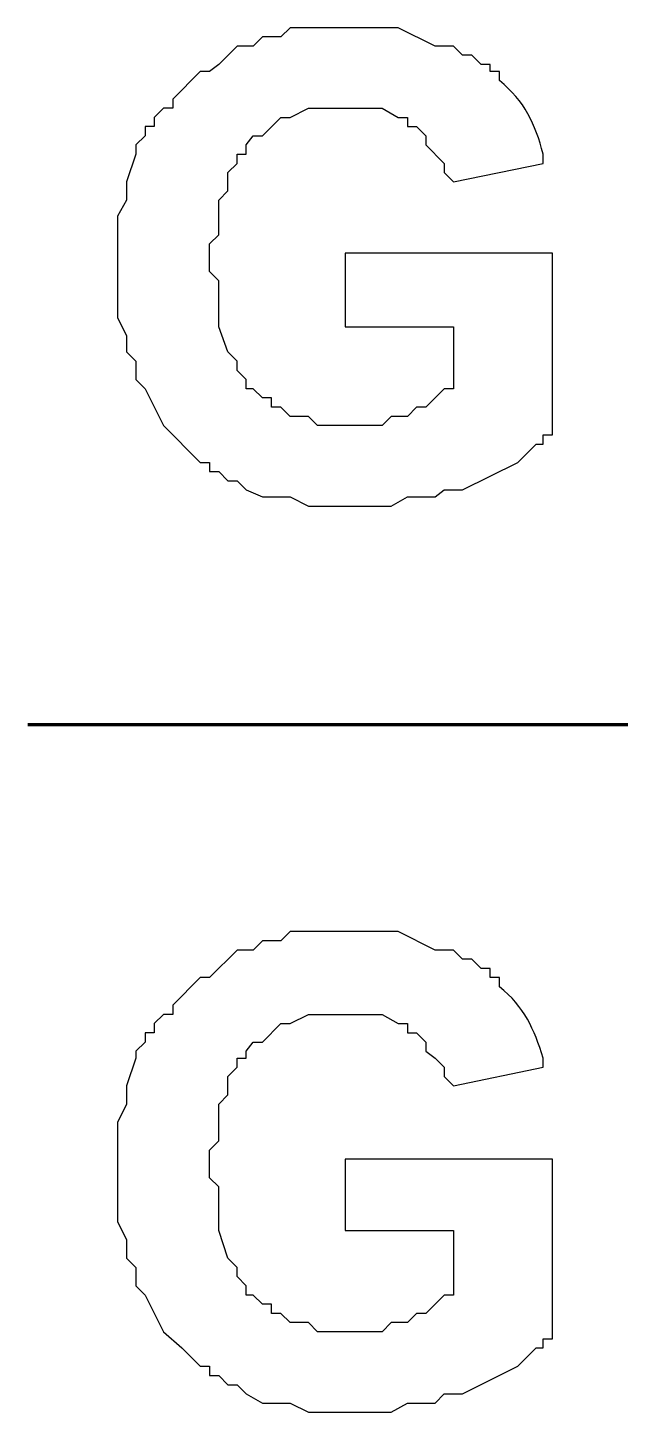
# Model space of a CAD drawing. Header units: millimetres. Extents: x -109 to -14.2, y -107.5 to -24.7.
# Drawn here: x -80.651 to -78.989, y -52.803 to -48.918 of the extents above; entities that cross this region are included whole.
import ezdxf

# ---------------------------------------------------------------- set-up
doc = ezdxf.new("R2010")
doc.units = ezdxf.units.MM
doc.header["$MEASUREMENT"] = 0
doc.layers.add('layer 1', color=7, linetype='Continuous')

msp = doc.modelspace()

# ---------------------------------------------------------------- linework, layer by layer
at = {"layer": 'layer 1', "color": 0}
for points, knots in [([(-79.7601, -49.7566), (-79.7601, -49.7566), (-79.7601, -49.5501), (-79.7601, -49.5501), (-79.7601, -49.5501), (-79.7601, -49.5501), (-79.1793, -49.5501), (-79.1793, -49.5501), (-79.1793, -49.5501), (-79.1793, -49.5501), (-79.1793, -50.0599), (-79.1793, -50.0599), (-79.1793, -50.0599), (-79.1793, -50.0599), (-79.2051, -50.0599), (-79.2051, -50.0599), (-79.2051, -50.0599), (-79.2051, -50.0599), (-79.2051, -50.0857), (-79.2051, -50.0857), (-79.2051, -50.0857), (-79.2051, -50.0857), (-79.2245, -50.0857), (-79.2245, -50.0857), (-79.2245, -50.0857), (-79.2245, -50.0857), (-79.2761, -50.1373), (-79.2761, -50.1373), (-79.2761, -50.1373), (-79.2761, -50.1373), (-79.431, -50.2147), (-79.431, -50.2147), (-79.431, -50.2147), (-79.431, -50.2147), (-79.4826, -50.2147), (-79.4826, -50.2147), (-79.4826, -50.2147), (-79.4826, -50.2147), (-79.5084, -50.2341), (-79.5084, -50.2341), (-79.5084, -50.2341), (-79.5084, -50.2341), (-79.5859, -50.2341), (-79.5859, -50.2341), (-79.5859, -50.2341), (-79.5859, -50.2341), (-79.6311, -50.2599), (-79.6311, -50.2599), (-79.6311, -50.2599), (-79.6311, -50.2599), (-79.8634, -50.2599), (-79.8634, -50.2599), (-79.8634, -50.2599), (-79.8634, -50.2599), (-79.915, -50.2341), (-79.915, -50.2341), (-79.915, -50.2341), (-79.915, -50.2341), (-79.9925, -50.2341), (-79.9925, -50.2341), (-79.9925, -50.2341), (-79.9925, -50.2341), (-80.0376, -50.2147), (-80.0376, -50.2147), (-80.0376, -50.2147), (-80.0376, -50.2147), (-80.0634, -50.189), (-80.0634, -50.189), (-80.0634, -50.189), (-80.0634, -50.189), (-80.0893, -50.189), (-80.0893, -50.189), (-80.0893, -50.189), (-80.0893, -50.189), (-80.1151, -50.1631), (-80.1151, -50.1631), (-80.1151, -50.1631), (-80.1151, -50.1631), (-80.1409, -50.1631), (-80.1409, -50.1631), (-80.1409, -50.1631), (-80.1409, -50.1631), (-80.1409, -50.1373), (-80.1409, -50.1373), (-80.1409, -50.1373), (-80.1409, -50.1373), (-80.1667, -50.1373), (-80.1667, -50.1373), (-80.1667, -50.1373), (-80.1667, -50.1373), (-80.27, -50.0341), (-80.27, -50.0341), (-80.27, -50.0341), (-80.27, -50.0341), (-80.3216, -49.9308), (-80.3216, -49.9308), (-80.3216, -49.9308), (-80.3216, -49.9308), (-80.3474, -49.905), (-80.3474, -49.905), (-80.3474, -49.905), (-80.3474, -49.905), (-80.3474, -49.8534), (-80.3474, -49.8534), (-80.3474, -49.8534), (-80.3474, -49.8534), (-80.3732, -49.8275), (-80.3732, -49.8275), (-80.3732, -49.8275), (-80.3732, -49.8275), (-80.3732, -49.7824), (-80.3732, -49.7824), (-80.3732, -49.7824), (-80.3732, -49.7824), (-80.399, -49.7307), (-80.399, -49.7307), (-80.399, -49.7307), (-80.399, -49.7307), (-80.399, -49.4468), (-80.399, -49.4468), (-80.399, -49.4468), (-80.399, -49.4468), (-80.3732, -49.4016), (-80.3732, -49.4016), (-80.3732, -49.4016), (-80.3732, -49.4016), (-80.3732, -49.35), (-80.3732, -49.35), (-80.3732, -49.35), (-80.3732, -49.35), (-80.3474, -49.2726), (-80.3474, -49.2726), (-80.3474, -49.2726), (-80.3474, -49.2726), (-80.3474, -49.2467), (-80.3474, -49.2467), (-80.3474, -49.2467), (-80.3474, -49.2467), (-80.3216, -49.2209), (-80.3216, -49.2209), (-80.3216, -49.2209), (-80.3216, -49.2209), (-80.3216, -49.1951), (-80.3216, -49.1951), (-80.3216, -49.1951), (-80.3216, -49.1951), (-80.2958, -49.1951), (-80.2958, -49.1951), (-80.2958, -49.1951), (-80.2958, -49.1951), (-80.2958, -49.1693), (-80.2958, -49.1693), (-80.2958, -49.1693), (-80.2958, -49.1693), (-80.27, -49.1435), (-80.27, -49.1435), (-80.27, -49.1435), (-80.27, -49.1435), (-80.2441, -49.1435), (-80.2441, -49.1435), (-80.2441, -49.1435), (-80.2441, -49.1435), (-80.2441, -49.1177), (-80.2441, -49.1177), (-80.2441, -49.1177), (-80.2441, -49.1177), (-80.1667, -49.0402), (-80.1667, -49.0402), (-80.1667, -49.0402), (-80.1667, -49.0402), (-80.1409, -49.0402), (-80.1409, -49.0402), (-80.1409, -49.0402), (-80.1409, -49.0402), (-80.1151, -49.0209), (-80.1151, -49.0209), (-80.1151, -49.0209), (-80.1151, -49.0209), (-80.0634, -48.9692), (-80.0634, -48.9692), (-80.0634, -48.9692), (-80.0634, -48.9692), (-80.0183, -48.9692), (-80.0183, -48.9692), (-80.0183, -48.9692), (-80.0183, -48.9692), (-79.9925, -48.9434), (-79.9925, -48.9434), (-79.9925, -48.9434), (-79.9925, -48.9434), (-79.9408, -48.9434), (-79.9408, -48.9434), (-79.9408, -48.9434), (-79.9408, -48.9434), (-79.915, -48.9176), (-79.915, -48.9176), (-79.915, -48.9176), (-79.915, -48.9176), (-79.6117, -48.9176), (-79.6117, -48.9176), (-79.6117, -48.9176), (-79.6117, -48.9176), (-79.5084, -48.9692), (-79.5084, -48.9692), (-79.5084, -48.9692), (-79.5084, -48.9692), (-79.4568, -48.9692), (-79.4568, -48.9692), (-79.4568, -48.9692), (-79.4568, -48.9692), (-79.431, -48.995), (-79.431, -48.995), (-79.431, -48.995), (-79.431, -48.995), (-79.4052, -48.995), (-79.4052, -48.995), (-79.4052, -48.995), (-79.4052, -48.995), (-79.3794, -49.0209), (-79.3794, -49.0209), (-79.3794, -49.0209), (-79.3794, -49.0209), (-79.3536, -49.0209), (-79.3536, -49.0209), (-79.3536, -49.0209), (-79.3536, -49.0209), (-79.3536, -49.0402), (-79.3536, -49.0402), (-79.3536, -49.0402), (-79.3536, -49.0402), (-79.3277, -49.0402), (-79.3277, -49.0402), (-79.3277, -49.0402), (-79.3277, -49.0402), (-79.3277, -49.066), (-79.3277, -49.066), (-79.3277, -49.066), (-79.2564, -49.1232), (-79.2273, -49.1879), (-79.2051, -49.2726), (-79.2051, -49.2726), (-79.2051, -49.2726), (-79.2051, -49.2984), (-79.2051, -49.2984), (-79.2051, -49.2984), (-79.2051, -49.2984), (-79.4568, -49.35), (-79.4568, -49.35), (-79.4568, -49.35), (-79.4568, -49.35), (-79.4826, -49.3242), (-79.4826, -49.3242), (-79.4826, -49.3242), (-79.4826, -49.3242), (-79.4826, -49.2984), (-79.4826, -49.2984), (-79.4826, -49.2984), (-79.4826, -49.2984), (-79.5343, -49.2467), (-79.5343, -49.2467), (-79.5343, -49.2467), (-79.5343, -49.2467), (-79.5343, -49.2209), (-79.5343, -49.2209), (-79.5343, -49.2209), (-79.5343, -49.2209), (-79.5601, -49.1951), (-79.5601, -49.1951), (-79.5601, -49.1951), (-79.5601, -49.1951), (-79.5859, -49.1951), (-79.5859, -49.1951), (-79.5859, -49.1951), (-79.5859, -49.1951), (-79.5859, -49.1693), (-79.5859, -49.1693), (-79.5859, -49.1693), (-79.5859, -49.1693), (-79.6117, -49.1693), (-79.6117, -49.1693), (-79.6117, -49.1693), (-79.6117, -49.1693), (-79.6569, -49.1435), (-79.6569, -49.1435), (-79.6569, -49.1435), (-79.7085, -49.1435), (-79.7601, -49.1435), (-79.8118, -49.1435), (-79.8118, -49.1435), (-79.8118, -49.1435), (-79.8634, -49.1435), (-79.8634, -49.1435), (-79.8634, -49.1435), (-79.8634, -49.1435), (-79.915, -49.1693), (-79.915, -49.1693), (-79.915, -49.1693), (-79.915, -49.1693), (-79.9408, -49.1693), (-79.9408, -49.1693), (-79.9408, -49.1693), (-79.9408, -49.1693), (-79.9925, -49.2209), (-79.9925, -49.2209), (-79.9925, -49.2209), (-79.9925, -49.2209), (-80.0183, -49.2209), (-80.0183, -49.2209), (-80.0183, -49.2209), (-80.0183, -49.2209), (-80.0376, -49.2467), (-80.0376, -49.2467), (-80.0376, -49.2467), (-80.0376, -49.2467), (-80.0376, -49.2726), (-80.0376, -49.2726), (-80.0376, -49.2726), (-80.0376, -49.2726), (-80.0634, -49.2726), (-80.0634, -49.2726), (-80.0634, -49.2726), (-80.0634, -49.2726), (-80.0634, -49.2984), (-80.0634, -49.2984), (-80.0634, -49.2984), (-80.0634, -49.2984), (-80.0893, -49.3242), (-80.0893, -49.3242), (-80.0893, -49.3242), (-80.0893, -49.3242), (-80.0893, -49.3758), (-80.0893, -49.3758), (-80.0893, -49.3758), (-80.0893, -49.3758), (-80.1151, -49.4016), (-80.1151, -49.4016), (-80.1151, -49.4016), (-80.1151, -49.4016), (-80.1151, -49.4984), (-80.1151, -49.4984), (-80.1151, -49.4984), (-80.1151, -49.4984), (-80.1409, -49.5242), (-80.1409, -49.5242), (-80.1409, -49.5242), (-80.1409, -49.5242), (-80.1409, -49.6017), (-80.1409, -49.6017), (-80.1409, -49.6017), (-80.1409, -49.6017), (-80.1151, -49.6275), (-80.1151, -49.6275), (-80.1151, -49.6275), (-80.1151, -49.6275), (-80.1151, -49.7566), (-80.1151, -49.7566), (-80.1151, -49.7566), (-80.1151, -49.7566), (-80.0893, -49.8275), (-80.0893, -49.8275), (-80.0893, -49.8275), (-80.0893, -49.8275), (-80.0634, -49.8534), (-80.0634, -49.8534), (-80.0634, -49.8534), (-80.0634, -49.8534), (-80.0634, -49.8792), (-80.0634, -49.8792), (-80.0634, -49.8792), (-80.0634, -49.8792), (-80.0376, -49.905), (-80.0376, -49.905), (-80.0376, -49.905), (-80.0376, -49.905), (-80.0376, -49.9308), (-80.0376, -49.9308), (-80.0376, -49.9308), (-80.0376, -49.9308), (-80.0183, -49.9308), (-80.0183, -49.9308), (-80.0183, -49.9308), (-80.0183, -49.9308), (-79.9925, -49.9566), (-79.9925, -49.9566), (-79.9925, -49.9566), (-79.9925, -49.9566), (-79.9666, -49.9566), (-79.9666, -49.9566), (-79.9666, -49.9566), (-79.9666, -49.9566), (-79.9666, -49.9824), (-79.9666, -49.9824), (-79.9666, -49.9824), (-79.9666, -49.9824), (-79.9408, -49.9824), (-79.9408, -49.9824), (-79.9408, -49.9824), (-79.9408, -49.9824), (-79.915, -50.0082), (-79.915, -50.0082), (-79.915, -50.0082), (-79.915, -50.0082), (-79.8634, -50.0082), (-79.8634, -50.0082), (-79.8634, -50.0082), (-79.8634, -50.0082), (-79.8376, -50.0341), (-79.8376, -50.0341), (-79.8376, -50.0341), (-79.8376, -50.0341), (-79.6569, -50.0341), (-79.6569, -50.0341), (-79.6569, -50.0341), (-79.6569, -50.0341), (-79.6311, -50.0082), (-79.6311, -50.0082), (-79.6311, -50.0082), (-79.6311, -50.0082), (-79.5859, -50.0082), (-79.5859, -50.0082), (-79.5859, -50.0082), (-79.5859, -50.0082), (-79.5601, -49.9824), (-79.5601, -49.9824), (-79.5601, -49.9824), (-79.5601, -49.9824), (-79.5343, -49.9824), (-79.5343, -49.9824), (-79.5343, -49.9824), (-79.5343, -49.9824), (-79.4826, -49.9308), (-79.4826, -49.9308), (-79.4826, -49.9308), (-79.4826, -49.9308), (-79.4568, -49.9308), (-79.4568, -49.9308), (-79.4568, -49.9308), (-79.4568, -49.9308), (-79.4568, -49.7566), (-79.4568, -49.7566), (-79.4568, -49.7566), (-79.4568, -49.7566), (-79.7601, -49.7566), (-79.7601, -49.7566)], [0, 0, 0, 0, 0.008929, 0.008929, 0.008929, 0.008929, 0.017857, 0.017857, 0.017857, 0.017857, 0.026786, 0.026786, 0.026786, 0.026786, 0.035714, 0.035714, 0.035714, 0.035714, 0.044643, 0.044643, 0.044643, 0.044643, 0.053571, 0.053571, 0.053571, 0.053571, 0.0625, 0.0625, 0.0625, 0.0625, 0.071429, 0.071429, 0.071429, 0.071429, 0.080357, 0.080357, 0.080357, 0.080357, 0.089286, 0.089286, 0.089286, 0.089286, 0.098214, 0.098214, 0.098214, 0.098214, 0.107143, 0.107143, 0.107143, 0.107143, 0.116071, 0.116071, 0.116071, 0.116071, 0.125, 0.125, 0.125, 0.125, 0.133929, 0.133929, 0.133929, 0.133929, 0.142857, 0.142857, 0.142857, 0.142857, 0.151786, 0.151786, 0.151786, 0.151786, 0.160714, 0.160714, 0.160714, 0.160714, 0.169643, 0.169643, 0.169643, 0.169643, 0.178571, 0.178571, 0.178571, 0.178571, 0.1875, 0.1875, 0.1875, 0.1875, 0.196429, 0.196429, 0.196429, 0.196429, 0.205357, 0.205357, 0.205357, 0.205357, 0.214286, 0.214286, 0.214286, 0.214286, 0.223214, 0.223214, 0.223214, 0.223214, 0.232143, 0.232143, 0.232143, 0.232143, 0.241071, 0.241071, 0.241071, 0.241071, 0.25, 0.25, 0.25, 0.25, 0.258929, 0.258929, 0.258929, 0.258929, 0.267857, 0.267857, 0.267857, 0.267857, 0.276786, 0.276786, 0.276786, 0.276786, 0.285714, 0.285714, 0.285714, 0.285714, 0.294643, 0.294643, 0.294643, 0.294643, 0.303571, 0.303571, 0.303571, 0.303571, 0.3125, 0.3125, 0.3125, 0.3125, 0.321429, 0.321429, 0.321429, 0.321429, 0.330357, 0.330357, 0.330357, 0.330357, 0.339286, 0.339286, 0.339286, 0.339286, 0.348214, 0.348214, 0.348214, 0.348214, 0.357143, 0.357143, 0.357143, 0.357143, 0.366071, 0.366071, 0.366071, 0.366071, 0.375, 0.375, 0.375, 0.375, 0.383929, 0.383929, 0.383929, 0.383929, 0.392857, 0.392857, 0.392857, 0.392857, 0.401786, 0.401786, 0.401786, 0.401786, 0.410714, 0.410714, 0.410714, 0.410714, 0.419643, 0.419643, 0.419643, 0.419643, 0.428571, 0.428571, 0.428571, 0.428571, 0.4375, 0.4375, 0.4375, 0.4375, 0.446429, 0.446429, 0.446429, 0.446429, 0.455357, 0.455357, 0.455357, 0.455357, 0.464286, 0.464286, 0.464286, 0.464286, 0.473214, 0.473214, 0.473214, 0.473214, 0.482143, 0.482143, 0.482143, 0.482143, 0.491071, 0.491071, 0.491071, 0.491071, 0.5, 0.5, 0.5, 0.5, 0.508929, 0.508929, 0.508929, 0.508929, 0.517857, 0.517857, 0.517857, 0.517857, 0.526786, 0.526786, 0.526786, 0.526786, 0.535714, 0.535714, 0.535714, 0.535714, 0.544643, 0.544643, 0.544643, 0.544643, 0.553571, 0.553571, 0.553571, 0.553571, 0.5625, 0.5625, 0.5625, 0.5625, 0.571429, 0.571429, 0.571429, 0.571429, 0.580357, 0.580357, 0.580357, 0.580357, 0.589286, 0.589286, 0.589286, 0.589286, 0.598214, 0.598214, 0.598214, 0.598214, 0.607143, 0.607143, 0.607143, 0.607143, 0.616071, 0.616071, 0.616071, 0.616071, 0.625, 0.625, 0.625, 0.625, 0.633929, 0.633929, 0.633929, 0.633929, 0.642857, 0.642857, 0.642857, 0.642857, 0.651786, 0.651786, 0.651786, 0.651786, 0.660714, 0.660714, 0.660714, 0.660714, 0.669643, 0.669643, 0.669643, 0.669643, 0.678571, 0.678571, 0.678571, 0.678571, 0.6875, 0.6875, 0.6875, 0.6875, 0.696429, 0.696429, 0.696429, 0.696429, 0.705357, 0.705357, 0.705357, 0.705357, 0.714286, 0.714286, 0.714286, 0.714286, 0.723214, 0.723214, 0.723214, 0.723214, 0.732143, 0.732143, 0.732143, 0.732143, 0.741071, 0.741071, 0.741071, 0.741071, 0.75, 0.75, 0.75, 0.75, 0.758929, 0.758929, 0.758929, 0.758929, 0.767857, 0.767857, 0.767857, 0.767857, 0.776786, 0.776786, 0.776786, 0.776786, 0.785714, 0.785714, 0.785714, 0.785714, 0.794643, 0.794643, 0.794643, 0.794643, 0.803571, 0.803571, 0.803571, 0.803571, 0.8125, 0.8125, 0.8125, 0.8125, 0.821429, 0.821429, 0.821429, 0.821429, 0.830357, 0.830357, 0.830357, 0.830357, 0.839286, 0.839286, 0.839286, 0.839286, 0.848214, 0.848214, 0.848214, 0.848214, 0.857143, 0.857143, 0.857143, 0.857143, 0.866071, 0.866071, 0.866071, 0.866071, 0.875, 0.875, 0.875, 0.875, 0.883929, 0.883929, 0.883929, 0.883929, 0.892857, 0.892857, 0.892857, 0.892857, 0.901786, 0.901786, 0.901786, 0.901786, 0.910714, 0.910714, 0.910714, 0.910714, 0.919643, 0.919643, 0.919643, 0.919643, 0.928571, 0.928571, 0.928571, 0.928571, 0.9375, 0.9375, 0.9375, 0.9375, 0.946429, 0.946429, 0.946429, 0.946429, 0.955357, 0.955357, 0.955357, 0.955357, 0.964286, 0.964286, 0.964286, 0.964286, 0.973214, 0.973214, 0.973214, 0.973214, 0.982143, 0.982143, 0.982143, 0.982143, 1, 1, 1, 1]), ([(-79.7601, -52.2928), (-79.7601, -52.2928), (-79.7601, -52.0927), (-79.7601, -52.0927), (-79.7601, -52.0927), (-79.7601, -52.0927), (-79.1793, -52.0927), (-79.1793, -52.0927), (-79.1793, -52.0927), (-79.1793, -52.0927), (-79.1793, -52.5961), (-79.1793, -52.5961), (-79.1793, -52.5961), (-79.1793, -52.5961), (-79.2051, -52.5961), (-79.2051, -52.5961), (-79.2051, -52.5961), (-79.2051, -52.5961), (-79.2051, -52.6219), (-79.2051, -52.6219), (-79.2051, -52.6219), (-79.2051, -52.6219), (-79.2245, -52.6219), (-79.2245, -52.6219), (-79.2245, -52.6219), (-79.2245, -52.6219), (-79.2761, -52.6735), (-79.2761, -52.6735), (-79.2761, -52.6735), (-79.2761, -52.6735), (-79.431, -52.751), (-79.431, -52.751), (-79.431, -52.751), (-79.431, -52.751), (-79.4826, -52.751), (-79.4826, -52.751), (-79.4826, -52.751), (-79.4826, -52.751), (-79.5084, -52.7768), (-79.5084, -52.7768), (-79.5084, -52.7768), (-79.5084, -52.7768), (-79.5859, -52.7768), (-79.5859, -52.7768), (-79.5859, -52.7768), (-79.5859, -52.7768), (-79.6311, -52.8026), (-79.6311, -52.8026), (-79.6311, -52.8026), (-79.6311, -52.8026), (-79.8634, -52.8026), (-79.8634, -52.8026), (-79.8634, -52.8026), (-79.8634, -52.8026), (-79.915, -52.7768), (-79.915, -52.7768), (-79.915, -52.7768), (-79.915, -52.7768), (-79.9925, -52.7768), (-79.9925, -52.7768), (-79.9925, -52.7768), (-79.9925, -52.7768), (-80.0376, -52.751), (-80.0376, -52.751), (-80.0376, -52.751), (-80.0376, -52.751), (-80.0634, -52.7252), (-80.0634, -52.7252), (-80.0634, -52.7252), (-80.0634, -52.7252), (-80.0893, -52.7252), (-80.0893, -52.7252), (-80.0893, -52.7252), (-80.0893, -52.7252), (-80.1151, -52.6994), (-80.1151, -52.6994), (-80.1151, -52.6994), (-80.1151, -52.6994), (-80.1409, -52.6994), (-80.1409, -52.6994), (-80.1409, -52.6994), (-80.1409, -52.6994), (-80.1409, -52.6735), (-80.1409, -52.6735), (-80.1409, -52.6735), (-80.1409, -52.6735), (-80.1667, -52.6735), (-80.1667, -52.6735), (-80.1667, -52.6735), (-80.1667, -52.6735), (-80.2183, -52.6219), (-80.2183, -52.6219), (-80.2183, -52.6219), (-80.2183, -52.6219), (-80.27, -52.5767), (-80.27, -52.5767), (-80.27, -52.5767), (-80.27, -52.5767), (-80.3216, -52.4735), (-80.3216, -52.4735), (-80.3216, -52.4735), (-80.3216, -52.4735), (-80.3474, -52.4477), (-80.3474, -52.4477), (-80.3474, -52.4477), (-80.3474, -52.4477), (-80.3474, -52.396), (-80.3474, -52.396), (-80.3474, -52.396), (-80.3474, -52.396), (-80.3732, -52.3702), (-80.3732, -52.3702), (-80.3732, -52.3702), (-80.3732, -52.3702), (-80.3732, -52.3186), (-80.3732, -52.3186), (-80.3732, -52.3186), (-80.3732, -52.3186), (-80.399, -52.267), (-80.399, -52.267), (-80.399, -52.267), (-80.399, -52.267), (-80.399, -51.9895), (-80.399, -51.9895), (-80.399, -51.9895), (-80.399, -51.9895), (-80.3732, -51.9378), (-80.3732, -51.9378), (-80.3732, -51.9378), (-80.3732, -51.9378), (-80.3732, -51.8862), (-80.3732, -51.8862), (-80.3732, -51.8862), (-80.3732, -51.8862), (-80.3474, -51.8088), (-80.3474, -51.8088), (-80.3474, -51.8088), (-80.3474, -51.8088), (-80.3474, -51.7894), (-80.3474, -51.7894), (-80.3474, -51.7894), (-80.3474, -51.7894), (-80.3216, -51.7636), (-80.3216, -51.7636), (-80.3216, -51.7636), (-80.3216, -51.7636), (-80.3216, -51.7378), (-80.3216, -51.7378), (-80.3216, -51.7378), (-80.3216, -51.7378), (-80.2958, -51.7378), (-80.2958, -51.7378), (-80.2958, -51.7378), (-80.2958, -51.7378), (-80.2958, -51.712), (-80.2958, -51.712), (-80.2958, -51.712), (-80.2958, -51.712), (-80.27, -51.6861), (-80.27, -51.6861), (-80.27, -51.6861), (-80.27, -51.6861), (-80.2441, -51.6861), (-80.2441, -51.6861), (-80.2441, -51.6861), (-80.2441, -51.6861), (-80.2441, -51.6603), (-80.2441, -51.6603), (-80.2441, -51.6603), (-80.2441, -51.6603), (-80.1667, -51.5829), (-80.1667, -51.5829), (-80.1667, -51.5829), (-80.1667, -51.5829), (-80.1409, -51.5829), (-80.1409, -51.5829), (-80.1409, -51.5829), (-80.1409, -51.5829), (-80.0634, -51.5055), (-80.0634, -51.5055), (-80.0634, -51.5055), (-80.0634, -51.5055), (-80.0183, -51.5055), (-80.0183, -51.5055), (-80.0183, -51.5055), (-80.0183, -51.5055), (-79.9925, -51.4796), (-79.9925, -51.4796), (-79.9925, -51.4796), (-79.9925, -51.4796), (-79.9408, -51.4796), (-79.9408, -51.4796), (-79.9408, -51.4796), (-79.9408, -51.4796), (-79.915, -51.4538), (-79.915, -51.4538), (-79.915, -51.4538), (-79.915, -51.4538), (-79.6117, -51.4538), (-79.6117, -51.4538), (-79.6117, -51.4538), (-79.6117, -51.4538), (-79.5084, -51.5055), (-79.5084, -51.5055), (-79.5084, -51.5055), (-79.5084, -51.5055), (-79.4568, -51.5055), (-79.4568, -51.5055), (-79.4568, -51.5055), (-79.4568, -51.5055), (-79.431, -51.5313), (-79.431, -51.5313), (-79.431, -51.5313), (-79.431, -51.5313), (-79.4052, -51.5313), (-79.4052, -51.5313), (-79.4052, -51.5313), (-79.4052, -51.5313), (-79.3794, -51.5571), (-79.3794, -51.5571), (-79.3794, -51.5571), (-79.3794, -51.5571), (-79.3536, -51.5571), (-79.3536, -51.5571), (-79.3536, -51.5571), (-79.3536, -51.5571), (-79.3536, -51.5829), (-79.3536, -51.5829), (-79.3536, -51.5829), (-79.3536, -51.5829), (-79.3277, -51.5829), (-79.3277, -51.5829), (-79.3277, -51.5829), (-79.3277, -51.5829), (-79.3277, -51.6087), (-79.3277, -51.6087), (-79.3277, -51.6087), (-79.2574, -51.6644), (-79.2303, -51.728), (-79.2051, -51.8088), (-79.2051, -51.8088), (-79.2051, -51.8088), (-79.2051, -51.8346), (-79.2051, -51.8346), (-79.2051, -51.8346), (-79.2051, -51.8346), (-79.4568, -51.8862), (-79.4568, -51.8862), (-79.4568, -51.8862), (-79.4568, -51.8862), (-79.4826, -51.8604), (-79.4826, -51.8604), (-79.4826, -51.8604), (-79.4826, -51.8604), (-79.4826, -51.8346), (-79.4826, -51.8346), (-79.4826, -51.8346), (-79.4826, -51.8346), (-79.5084, -51.8088), (-79.5084, -51.8088), (-79.5084, -51.8088), (-79.5084, -51.8088), (-79.5343, -51.7894), (-79.5343, -51.7894), (-79.5343, -51.7894), (-79.5343, -51.7894), (-79.5343, -51.7636), (-79.5343, -51.7636), (-79.5343, -51.7636), (-79.5343, -51.7636), (-79.5601, -51.7378), (-79.5601, -51.7378), (-79.5601, -51.7378), (-79.5601, -51.7378), (-79.5859, -51.7378), (-79.5859, -51.7378), (-79.5859, -51.7378), (-79.5859, -51.7378), (-79.5859, -51.712), (-79.5859, -51.712), (-79.5859, -51.712), (-79.5859, -51.712), (-79.6117, -51.712), (-79.6117, -51.712), (-79.6117, -51.712), (-79.6117, -51.712), (-79.6569, -51.6861), (-79.6569, -51.6861), (-79.6569, -51.6861), (-79.7085, -51.6861), (-79.7601, -51.6861), (-79.8118, -51.6861), (-79.8118, -51.6861), (-79.8118, -51.6861), (-79.8634, -51.6861), (-79.8634, -51.6861), (-79.8634, -51.6861), (-79.8634, -51.6861), (-79.915, -51.712), (-79.915, -51.712), (-79.915, -51.712), (-79.915, -51.712), (-79.9408, -51.712), (-79.9408, -51.712), (-79.9408, -51.712), (-79.9408, -51.712), (-79.9925, -51.7636), (-79.9925, -51.7636), (-79.9925, -51.7636), (-79.9925, -51.7636), (-80.0183, -51.7636), (-80.0183, -51.7636), (-80.0183, -51.7636), (-80.0183, -51.7636), (-80.0376, -51.7894), (-80.0376, -51.7894), (-80.0376, -51.7894), (-80.0376, -51.7894), (-80.0376, -51.8088), (-80.0376, -51.8088), (-80.0376, -51.8088), (-80.0376, -51.8088), (-80.0634, -51.8088), (-80.0634, -51.8088), (-80.0634, -51.8088), (-80.0634, -51.8088), (-80.0634, -51.8346), (-80.0634, -51.8346), (-80.0634, -51.8346), (-80.0634, -51.8346), (-80.0893, -51.8604), (-80.0893, -51.8604), (-80.0893, -51.8604), (-80.0893, -51.8604), (-80.0893, -51.912), (-80.0893, -51.912), (-80.0893, -51.912), (-80.0893, -51.912), (-80.1151, -51.9378), (-80.1151, -51.9378), (-80.1151, -51.9378), (-80.1151, -51.9378), (-80.1151, -52.0411), (-80.1151, -52.0411), (-80.1151, -52.0411), (-80.1151, -52.0411), (-80.1409, -52.0669), (-80.1409, -52.0669), (-80.1409, -52.0669), (-80.1409, -52.0669), (-80.1409, -52.1444), (-80.1409, -52.1444), (-80.1409, -52.1444), (-80.1409, -52.1444), (-80.1151, -52.1702), (-80.1151, -52.1702), (-80.1151, -52.1702), (-80.1151, -52.1702), (-80.1151, -52.2928), (-80.1151, -52.2928), (-80.1151, -52.2928), (-80.1151, -52.2928), (-80.0893, -52.3702), (-80.0893, -52.3702), (-80.0893, -52.3702), (-80.0893, -52.3702), (-80.0634, -52.396), (-80.0634, -52.396), (-80.0634, -52.396), (-80.0634, -52.396), (-80.0634, -52.4218), (-80.0634, -52.4218), (-80.0634, -52.4218), (-80.0634, -52.4218), (-80.0376, -52.4477), (-80.0376, -52.4477), (-80.0376, -52.4477), (-80.0376, -52.4477), (-80.0376, -52.4735), (-80.0376, -52.4735), (-80.0376, -52.4735), (-80.0376, -52.4735), (-80.0183, -52.4735), (-80.0183, -52.4735), (-80.0183, -52.4735), (-80.0183, -52.4735), (-79.9925, -52.4993), (-79.9925, -52.4993), (-79.9925, -52.4993), (-79.9925, -52.4993), (-79.9666, -52.4993), (-79.9666, -52.4993), (-79.9666, -52.4993), (-79.9666, -52.4993), (-79.9666, -52.5251), (-79.9666, -52.5251), (-79.9666, -52.5251), (-79.9666, -52.5251), (-79.9408, -52.5251), (-79.9408, -52.5251), (-79.9408, -52.5251), (-79.9408, -52.5251), (-79.915, -52.5509), (-79.915, -52.5509), (-79.915, -52.5509), (-79.915, -52.5509), (-79.8634, -52.5509), (-79.8634, -52.5509), (-79.8634, -52.5509), (-79.8634, -52.5509), (-79.8376, -52.5767), (-79.8376, -52.5767), (-79.8376, -52.5767), (-79.8376, -52.5767), (-79.6569, -52.5767), (-79.6569, -52.5767), (-79.6569, -52.5767), (-79.6569, -52.5767), (-79.6311, -52.5509), (-79.6311, -52.5509), (-79.6311, -52.5509), (-79.6311, -52.5509), (-79.5859, -52.5509), (-79.5859, -52.5509), (-79.5859, -52.5509), (-79.5859, -52.5509), (-79.5601, -52.5251), (-79.5601, -52.5251), (-79.5601, -52.5251), (-79.5601, -52.5251), (-79.5343, -52.5251), (-79.5343, -52.5251), (-79.5343, -52.5251), (-79.5343, -52.5251), (-79.4826, -52.4735), (-79.4826, -52.4735), (-79.4826, -52.4735), (-79.4826, -52.4735), (-79.4568, -52.4735), (-79.4568, -52.4735), (-79.4568, -52.4735), (-79.4568, -52.4735), (-79.4568, -52.2928), (-79.4568, -52.2928), (-79.4568, -52.2928), (-79.4568, -52.2928), (-79.7601, -52.2928), (-79.7601, -52.2928)], [0, 0, 0, 0, 0.00885, 0.00885, 0.00885, 0.00885, 0.017699, 0.017699, 0.017699, 0.017699, 0.026549, 0.026549, 0.026549, 0.026549, 0.035398, 0.035398, 0.035398, 0.035398, 0.044248, 0.044248, 0.044248, 0.044248, 0.053097, 0.053097, 0.053097, 0.053097, 0.061947, 0.061947, 0.061947, 0.061947, 0.070796, 0.070796, 0.070796, 0.070796, 0.079646, 0.079646, 0.079646, 0.079646, 0.088496, 0.088496, 0.088496, 0.088496, 0.097345, 0.097345, 0.097345, 0.097345, 0.106195, 0.106195, 0.106195, 0.106195, 0.115044, 0.115044, 0.115044, 0.115044, 0.123894, 0.123894, 0.123894, 0.123894, 0.132743, 0.132743, 0.132743, 0.132743, 0.141593, 0.141593, 0.141593, 0.141593, 0.150442, 0.150442, 0.150442, 0.150442, 0.159292, 0.159292, 0.159292, 0.159292, 0.168142, 0.168142, 0.168142, 0.168142, 0.176991, 0.176991, 0.176991, 0.176991, 0.185841, 0.185841, 0.185841, 0.185841, 0.19469, 0.19469, 0.19469, 0.19469, 0.20354, 0.20354, 0.20354, 0.20354, 0.212389, 0.212389, 0.212389, 0.212389, 0.221239, 0.221239, 0.221239, 0.221239, 0.230088, 0.230088, 0.230088, 0.230089, 0.238938, 0.238938, 0.238938, 0.238938, 0.247788, 0.247788, 0.247788, 0.247788, 0.256637, 0.256637, 0.256637, 0.256637, 0.265487, 0.265487, 0.265487, 0.265487, 0.274336, 0.274336, 0.274336, 0.274336, 0.283186, 0.283186, 0.283186, 0.283186, 0.292035, 0.292035, 0.292035, 0.292035, 0.300885, 0.300885, 0.300885, 0.300885, 0.309735, 0.309735, 0.309735, 0.309735, 0.318584, 0.318584, 0.318584, 0.318584, 0.327434, 0.327434, 0.327434, 0.327434, 0.336283, 0.336283, 0.336283, 0.336283, 0.345133, 0.345133, 0.345133, 0.345133, 0.353982, 0.353982, 0.353982, 0.353982, 0.362832, 0.362832, 0.362832, 0.362832, 0.371681, 0.371681, 0.371681, 0.371681, 0.380531, 0.380531, 0.380531, 0.380531, 0.389381, 0.389381, 0.389381, 0.389381, 0.39823, 0.39823, 0.39823, 0.39823, 0.40708, 0.40708, 0.40708, 0.40708, 0.415929, 0.415929, 0.415929, 0.415929, 0.424779, 0.424779, 0.424779, 0.424779, 0.433628, 0.433628, 0.433628, 0.433628, 0.442478, 0.442478, 0.442478, 0.442478, 0.451327, 0.451327, 0.451327, 0.451327, 0.460177, 0.460177, 0.460177, 0.460177, 0.469027, 0.469027, 0.469027, 0.469027, 0.477876, 0.477876, 0.477876, 0.477876, 0.486726, 0.486726, 0.486726, 0.486726, 0.495575, 0.495575, 0.495575, 0.495575, 0.504425, 0.504425, 0.504425, 0.504425, 0.513274, 0.513274, 0.513274, 0.513274, 0.522124, 0.522124, 0.522124, 0.522124, 0.530973, 0.530973, 0.530973, 0.530973, 0.539823, 0.539823, 0.539823, 0.539823, 0.548673, 0.548673, 0.548673, 0.548673, 0.557522, 0.557522, 0.557522, 0.557522, 0.566372, 0.566372, 0.566372, 0.566372, 0.575221, 0.575221, 0.575221, 0.575221, 0.584071, 0.584071, 0.584071, 0.584071, 0.59292, 0.59292, 0.59292, 0.59292, 0.60177, 0.60177, 0.60177, 0.60177, 0.610619, 0.610619, 0.610619, 0.610619, 0.619469, 0.619469, 0.619469, 0.619469, 0.628319, 0.628319, 0.628319, 0.628319, 0.637168, 0.637168, 0.637168, 0.637168, 0.646018, 0.646018, 0.646018, 0.646018, 0.654867, 0.654867, 0.654867, 0.654867, 0.663717, 0.663717, 0.663717, 0.663717, 0.672566, 0.672566, 0.672566, 0.672566, 0.681416, 0.681416, 0.681416, 0.681416, 0.690265, 0.690265, 0.690265, 0.690265, 0.699115, 0.699115, 0.699115, 0.699115, 0.707965, 0.707965, 0.707965, 0.707965, 0.716814, 0.716814, 0.716814, 0.716814, 0.725664, 0.725664, 0.725664, 0.725664, 0.734513, 0.734513, 0.734513, 0.734513, 0.743363, 0.743363, 0.743363, 0.743363, 0.752212, 0.752212, 0.752212, 0.752212, 0.761062, 0.761062, 0.761062, 0.761062, 0.769912, 0.769912, 0.769912, 0.769912, 0.778761, 0.778761, 0.778761, 0.778761, 0.787611, 0.787611, 0.787611, 0.787611, 0.79646, 0.79646, 0.79646, 0.79646, 0.80531, 0.80531, 0.80531, 0.80531, 0.814159, 0.814159, 0.814159, 0.814159, 0.823009, 0.823009, 0.823009, 0.823009, 0.831858, 0.831858, 0.831858, 0.831858, 0.840708, 0.840708, 0.840708, 0.840708, 0.849558, 0.849558, 0.849558, 0.849558, 0.858407, 0.858407, 0.858407, 0.858407, 0.867257, 0.867257, 0.867257, 0.867257, 0.876106, 0.876106, 0.876106, 0.876106, 0.884956, 0.884956, 0.884956, 0.884956, 0.893805, 0.893805, 0.893805, 0.893805, 0.902655, 0.902655, 0.902655, 0.902655, 0.911504, 0.911504, 0.911504, 0.911504, 0.920354, 0.920354, 0.920354, 0.920354, 0.929204, 0.929204, 0.929204, 0.929204, 0.938053, 0.938053, 0.938053, 0.938053, 0.946903, 0.946903, 0.946903, 0.946903, 0.955752, 0.955752, 0.955752, 0.955752, 0.964602, 0.964602, 0.964602, 0.964602, 0.973451, 0.973451, 0.973451, 0.973451, 0.982301, 0.982301, 0.982301, 0.982301, 1, 1, 1, 1])]:
    msp.add_open_spline(points, degree=3, knots=knots, dxfattribs=at)
at = {"layer": 'layer 1', "color": 0, "lineweight": 80}
msp.add_open_spline([(-80.6507, -50.873), (-80.6507, -50.873), (-72.0095, -50.873), (-72.0095, -50.873)], degree=3, dxfattribs=at)

doc.saveas('drawing.dxf')
